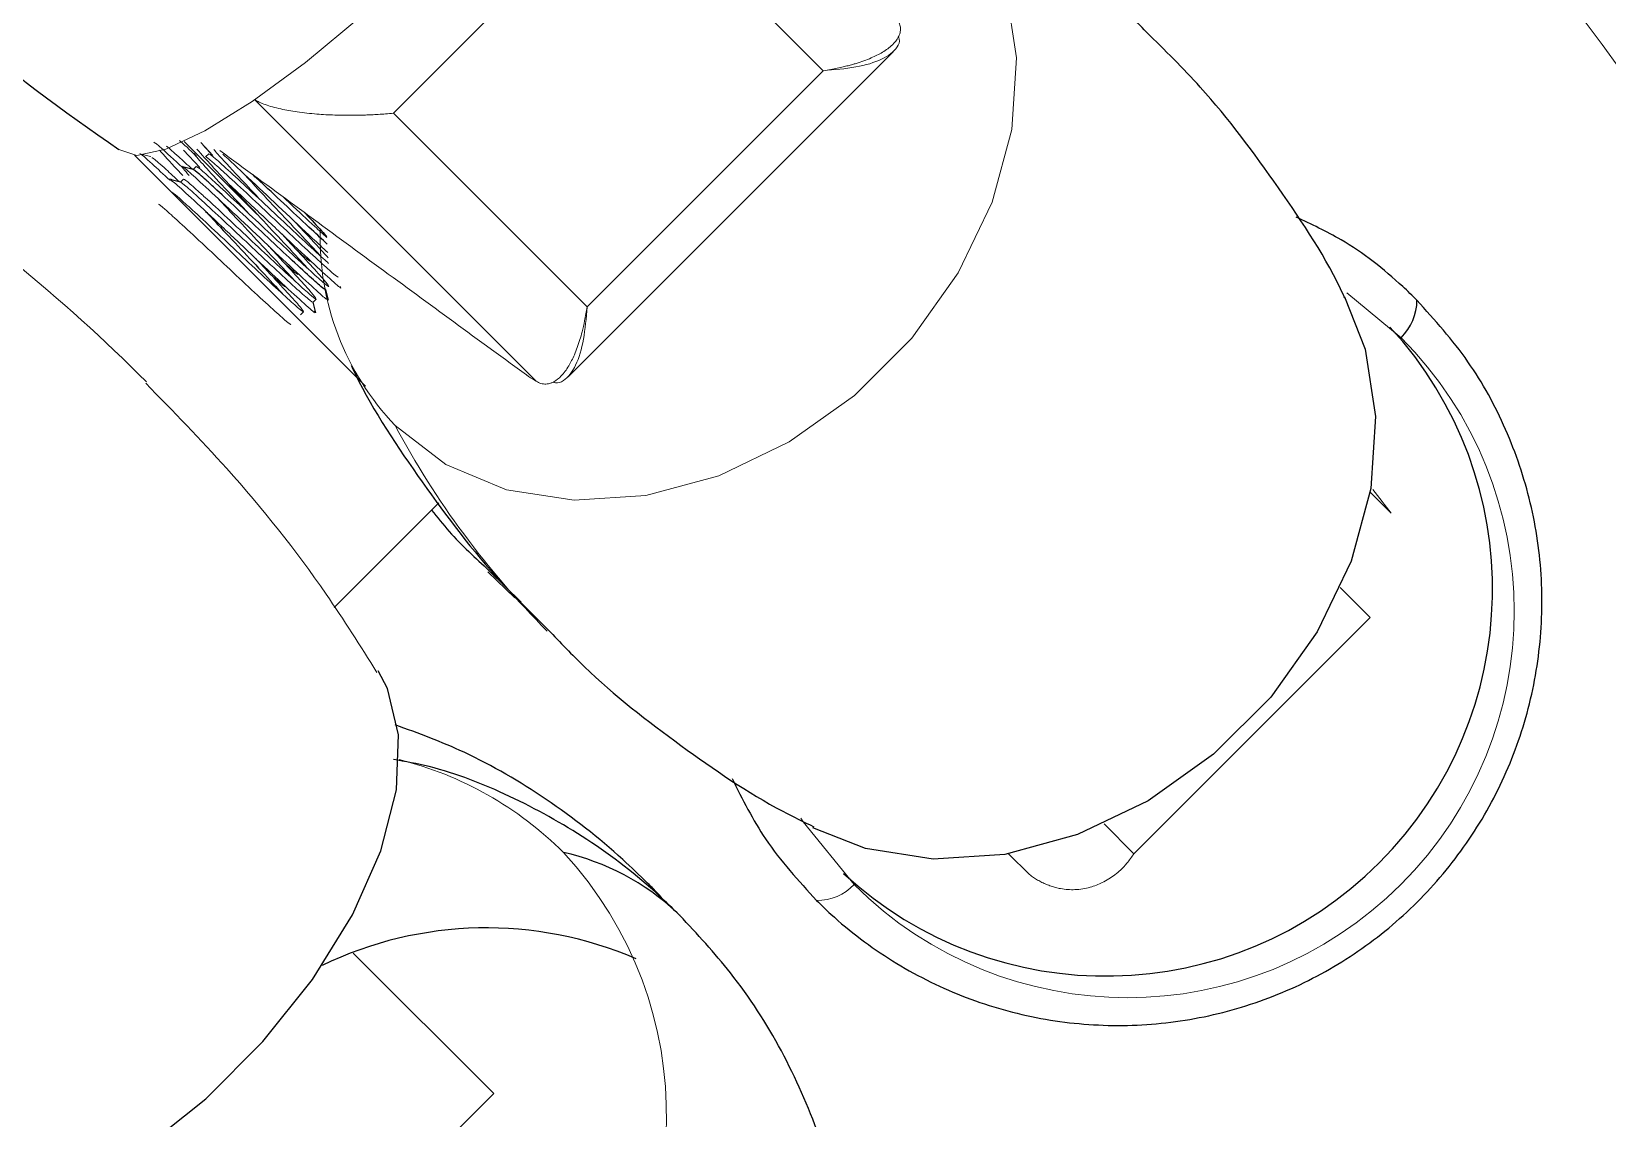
# Model space of a CAD drawing. Header units: millimetres. Extents: x -635 to 515, y -448 to 489.
# Drawn here: x 147.98 to 183.25, y 171.02 to 195.35 of the extents above; entities that cross this region are included whole.
import ezdxf

# ---------------------------------------------------------------- set-up
doc = ezdxf.new("R2010")
doc.units = ezdxf.units.MM

msp = doc.modelspace()

# ---------------------------------------------------------------- linework, layer by layer
at = {"color": 144, "linetype": 'Continuous', "lineweight": 18}
for p, q in [((161.367, 198.805), (156.083, 193.52)), ((165.701, 194.471), (161.367, 198.805)), ((159.992, 187.621), (167.267, 194.896)), ((150.29, 192.577), (155.456, 187.41)), ((151.386, 192.693), (151.749, 192.301)), ((151.396, 192.884), (153.022, 191.258)), ((151.774, 192.862), (152.043, 192.573)), ((151.847, 192.776), (152.027, 192.589)), ((177.421, 189.502), (178.631, 188.495)), ((154.753, 182.457), (157.098, 184.802)), ((177.94, 185.037), (178.407, 184.571)), ((158.798, 182.677), (158.194, 183.258)), ((177.939, 182.233), (177.27, 182.902)), ((172.654, 176.948), (177.939, 182.233)), ((169.85, 176.947), (170.316, 176.481)), ((155.184, 174.723), (158.326, 171.581)), ((153.042, 166.297), (158.326, 171.581))]:
    msp.add_line(p, q, dxfattribs=at)
at = {"color": 7, "linetype": 'Continuous', "lineweight": 25}
for p, q in [((160.416, 189.186), (165.701, 194.471)), ((152.972, 193.824), (159.276, 187.52)), ((160.416, 189.186), (156.083, 193.52)), ((151.949, 192.611), (151.88, 192.541)), ((151.666, 192.328), (151.597, 192.259)), ((151.384, 192.045), (151.314, 191.976)), ((154, 189.005), (154.071, 189.075)), ((154.283, 189.287), (154.353, 189.358)), ((158.227, 183.28), (158.941, 182.58))]:
    msp.add_line(p, q, dxfattribs=at)
at = {"color": 8, "linetype": 'Continuous', "lineweight": 25}
msp.add_line((172.654, 176.948), (171.985, 177.617), dxfattribs=at)
at = {"color": 144, "linetype": 'Continuous', "lineweight": 18, "flags": 128}
for points in [[(162.178, 204.948), (162.312, 204.547), (162.172, 203.896), (161.765, 203.024), (161.108, 201.968), (160.231, 200.776), (159.172, 199.498), (157.976, 198.19), (156.697, 196.911), (155.39, 195.716), (154.112, 194.656), (152.919, 193.779), (151.863, 193.123), (150.991, 192.716), (150.34, 192.576), (149.939, 192.709)], [(168.358, 198.768), (169.229, 197.63), (169.794, 196.274), (170.028, 194.76), (169.923, 193.154), (169.481, 191.525), (168.723, 189.946), (167.682, 188.485), (166.403, 187.205), (164.941, 186.164), (163.362, 185.406), (161.733, 184.964), (160.127, 184.859), (158.613, 185.094), (157.257, 185.659), (156.119, 186.529)], [(166.392, 176.256), (165.254, 177.661), (165.202, 177.743)]]:
    msp.add_lwpolyline(points, dxfattribs=at)
at = {"color": 7, "linetype": 'Continuous', "lineweight": 25, "flags": 128}
for points in [[(177.365, 189.409), (177.826, 188.242), (178.061, 186.728), (177.955, 185.121), (177.514, 183.493), (176.756, 181.914), (175.714, 180.452), (174.435, 179.173), (172.974, 178.132), (171.394, 177.374), (169.766, 176.932), (168.159, 176.826), (166.645, 177.061), (165.468, 177.528)], [(143.582, 168.884), (143.976, 168.676), (145.018, 168.424), (146.247, 168.475), (147.608, 168.825), (149.043, 169.461), (150.488, 170.353), (151.881, 171.462), (153.161, 172.742), (154.27, 174.135), (155.163, 175.58), (155.798, 177.015), (156.148, 178.376), (156.199, 179.605), (155.947, 180.647), (155.739, 181.041)], [(162.496, 175.562), (162.491, 175.567), (162.427, 175.629)]]:
    msp.add_lwpolyline(points, dxfattribs=at)
at = {"color": 7, "linetype": 'Continuous', "lineweight": 25}
for centre, radius, start, end in [((177.435, 232.994), 48.774, 214.3141, 235.6859), ((172.024, 182.863), 8.654, 227.2971, 42.7029), ((158.162, 166.841), 8.447, 66.5933, 115.8131)]:
    msp.add_arc(centre, radius, start, end, dxfattribs=at)
at = {"color": 144, "linetype": 'Continuous', "lineweight": 18}
for centre, radius, start, end in [((160.544, 178.502), 28, 225, 45), ((124.46, 161.581), 36.782, 44.8139, 57.3112), ((160.544, 190.733), 6.103, 178.3742, 223.5352), ((172.508, 182.379), 8.654, 225.0304, 44.9696), ((173.49, 195.823), 19.7, 208.1488, 224.855), ((154.279, 171.35), 7.943, 45.1032, 75.9035), ((153.531, 171.092), 8.661, 227.1986, 42.8014), ((165.554, 177.065), 1.165, 269.9211, 316.0449)]:
    msp.add_arc(centre, radius, start, end, dxfattribs=at)
at = {"color": 8, "linetype": 'Continuous', "lineweight": 25}
for centre, radius, start, end in [((177.822, 189.334), 1.165, 313.9584, 0.0717), ((158.664, 171.601), 5.513, 46.9511, 77.2054)]:
    msp.add_arc(centre, radius, start, end, dxfattribs=at)
at = {"color": 7, "linetype": 'Continuous', "lineweight": 25}
for points, knots in [([(172.933, 195.335), (172.677, 195.605), (171.778, 196.551), (170.022, 197.906), (168.284, 199.101), (167.251, 199.602), (167.017, 199.716)], [0, 0, 0, 0, 0.149351, 0.524459, 0.892008, 1, 1, 1, 1]), ([(177.372, 189.389), (177.365, 189.404), (176.976, 190.26), (175.904, 191.863), (174.435, 193.858), (173.343, 194.932), (172.933, 195.335)], [0, 0, 0, 0, 0.006826, 0.389205, 0.770487, 1, 1, 1, 1]), ([(151.6, 192.258), (151.56, 192.269), (151.479, 192.29), (151.398, 192.312), (151.358, 192.322)], [0, 0, 0, 0, 0.499966, 1, 1, 1, 1]), ([(154.566, 189.573), (154.567, 189.56), (154.528, 189.586), (154.424, 189.673), (154.382, 189.71), (154.283, 189.798), (154.225, 189.851), (154.027, 190.031), (153.863, 190.182), (153.507, 190.513), (153.316, 190.692), (152.953, 191.035), (152.76, 191.216), (152.393, 191.558), (152.221, 191.717), (152.008, 191.911), (151.945, 191.969), (151.835, 192.069), (151.788, 192.111), (151.664, 192.217), (151.612, 192.257), (151.598, 192.258)], [0, 0, 0, 0, 0.125, 0.125, 0.1875, 0.1875, 0.25, 0.25, 0.375, 0.375, 0.5, 0.5, 0.625, 0.625, 0.75, 0.75, 0.8125, 0.8125, 0.875, 0.875, 1, 1, 1, 1]), ([(151.316, 191.975), (151.276, 191.986), (151.195, 192.007), (151.115, 192.029), (151.074, 192.04)], [0, 0, 0, 0, 0.499969, 1, 1, 1, 1]), ([(154.601, 190.59), (154.489, 190.693), (154.229, 190.931), (153.703, 191.426), (153.227, 191.875), (153.001, 192.083), (152.933, 192.146)], [0, 0, 0, 0, 0.237836, 0.551252, 0.864667, 1, 1, 1, 1]), ([(151.879, 191.323), (151.946, 191.249), (152.151, 191.027), (152.612, 190.537), (153.134, 189.981), (153.493, 189.595), (153.601, 189.475), (153.607, 189.468)], [0, 0, 0, 0, 0.138672, 0.417825, 0.696977, 0.983433, 1, 1, 1, 1]), ([(154.09, 191.298), (154.148, 191.236), (154.337, 191.036), (154.486, 190.874), (154.589, 190.762)], [0, 0, 0, 0, 0.307419, 1, 1, 1, 1]), ([(178.987, 189.335), (178.882, 189.437), (178.362, 189.94), (177.491, 190.629), (176.626, 191.032), (176.287, 191.19)], [0, 0, 0, 0, 0.133241, 0.660116, 1, 1, 1, 1]), ([(154.63, 189.333), (154.62, 189.374), (154.598, 189.453), (154.577, 189.532), (154.567, 189.572)], [0, 0, 0, 0, 0.507681, 1, 1, 1, 1]), ([(154.347, 189.051), (154.337, 189.092), (154.315, 189.171), (154.294, 189.25), (154.284, 189.289)], [0, 0, 0, 0, 0.509821, 1, 1, 1, 1]), ([(165.552, 175.9), (165.657, 175.798), (166.176, 175.293), (167.225, 174.506), (168.78, 173.72), (170.451, 173.231), (172.18, 173.052), (173.91, 173.188), (175.585, 173.634), (177.149, 174.374), (178.552, 175.384), (179.749, 176.631), (180.702, 178.075), (181.379, 179.668), (181.757, 181.36), (181.823, 183.094), (181.575, 184.816), (181.015, 186.462), (180.172, 188.014), (179.386, 188.89), (178.987, 189.335)], [0, 0, 0, 0, 0.014787, 0.0732594, 0.1316897, 0.1899316, 0.2479393, 0.3056968, 0.3632202, 0.4205566, 0.4777785, 0.5349746, 0.5922344, 0.6496154, 0.7071856, 0.7649873, 0.8230312, 0.8812963, 0.9397328, 1, 1, 1, 1]), ([(155.138, 187.876), (155.144, 187.861), (155.534, 187.005), (156.606, 185.402), (158.066, 183.418), (159.147, 182.353), (159.547, 181.96)], [0, 0, 0, 0, 0.006865, 0.391443, 0.774917, 1, 1, 1, 1]), ([(156.936, 184.639), (157.064, 184.477), (157.453, 183.987), (157.917, 183.564), (158.227, 183.28)], [0, 0, 0, 0, 0.331542, 1, 1, 1, 1]), ([(159.547, 181.96), (159.813, 181.68), (160.721, 180.723), (162.488, 179.358), (164.225, 178.163), (165.259, 177.662), (165.493, 177.548)], [0, 0, 0, 0, 0.154218, 0.5271797, 0.8926259, 1, 1, 1, 1]), ([(161.767, 176.291), (161.585, 176.468), (160.88, 177.152), (159.538, 178.187), (157.818, 179.208), (156.643, 179.639), (156.124, 179.83)], [0, 0, 0, 0, 0.112604, 0.435743, 0.751119, 1, 1, 1, 1]), ([(162.491, 175.567), (162.337, 175.717), (161.694, 176.34), (160.455, 177.3), (158.717, 178.255), (157.247, 178.846), (156.348, 179.009), (156.08, 179.058)], [0, 0, 0, 0, 0.0872008, 0.3625875, 0.631194, 0.890294, 1, 1, 1, 1]), ([(163.66, 178.63), (163.892, 178.166), (164.394, 177.167), (165.148, 176.342), (165.552, 175.9)], [0, 0, 0, 0, 0.463777, 1, 1, 1, 1]), ([(162.097, 175.943), (162.079, 175.965), (161.977, 176.089), (161.862, 176.2), (161.767, 176.291)], [0, 0, 0, 0, 0.180864, 1, 1, 1, 1]), ([(166.124, 168.492), (166.119, 168.554), (166.064, 169.296), (165.629, 170.671), (164.814, 172.562), (163.742, 174.217), (162.88, 175.148), (162.491, 175.567)], [0, 0, 0, 0, 0.022854, 0.273206, 0.52992, 0.788121, 1, 1, 1, 1])]:
    msp.add_open_spline(points, degree=3, knots=knots, dxfattribs=at)
at = {"color": 144, "linetype": 'Continuous', "lineweight": 18}
for points, knots in [([(165.701, 194.471), (165.757, 194.48), (165.864, 194.496), (166.011, 194.525), (166.141, 194.554), (166.254, 194.581), (166.35, 194.607), (166.53, 194.66), (166.766, 194.746), (167.043, 194.885), (167.253, 195.04), (167.374, 195.191), (167.423, 195.317), (167.433, 195.418), (167.417, 195.516), (167.383, 195.58), (167.367, 195.611)], [0, 0, 0, 0, 0.053574, 0.102397, 0.146468, 0.185786, 0.220354, 0.250174, 0.383713, 0.499575, 0.631591, 0.749413, 0.815938, 0.879608, 0.940818, 1, 1, 1, 1]), ([(167.382, 195.23), (167.389, 195.213), (167.422, 195.131), (167.343, 194.943), (167.044, 194.712), (166.452, 194.534), (165.952, 194.492), (165.701, 194.471)], [0, 0, 0, 0, 0.0368278, 0.1792638, 0.4525702, 0.7258725, 1, 1, 1, 1]), ([(156.083, 193.52), (156.024, 193.514), (155.911, 193.504), (155.746, 193.492), (155.596, 193.483), (155.461, 193.478), (155.342, 193.474), (155.114, 193.47), (154.789, 193.473), (154.348, 193.498), (153.939, 193.542), (153.609, 193.601), (153.376, 193.658), (153.214, 193.71), (153.077, 193.765), (153.007, 193.805), (152.972, 193.824)], [0, 0, 0, 0, 0.05357, 0.10239, 0.146457, 0.185773, 0.220338, 0.250156, 0.383699, 0.499563, 0.631583, 0.749407, 0.815934, 0.879605, 0.940817, 1, 1, 1, 1]), ([(150.65, 192.55), (150.609, 192.56), (150.529, 192.582), (150.448, 192.603), (150.408, 192.614)], [0, 0, 0, 0, 0.499974, 1, 1, 1, 1]), ([(151.081, 192.018), (150.94, 192.148), (150.622, 192.443), (150.408, 192.633), (150.428, 192.597), (150.431, 192.591)], [0, 0, 0, 0, 0.400933, 0.902889, 1, 1, 1, 1]), ([(151.379, 192.287), (151.327, 192.336), (151.071, 192.574), (150.796, 192.827), (150.741, 192.857), (150.717, 192.87)], [0, 0, 0, 0, 0.125507, 0.612738, 1, 1, 1, 1]), ([(150.845, 192.694), (150.955, 192.571), (151.089, 192.422), (151.328, 192.167), (151.368, 192.124)], [0, 0, 0, 0, 0.830814, 1, 1, 1, 1]), ([(151.582, 192.263), (151.473, 192.363), (151.207, 192.609), (151.08, 192.718), (151.005, 192.782)], [0, 0, 0, 0, 0.410738, 1, 1, 1, 1]), ([(151.673, 192.559), (151.527, 192.696), (151.37, 192.843), (151.299, 192.905), (151.294, 192.909)], [0, 0, 0, 0, 0.933942, 1, 1, 1, 1]), ([(151.648, 192.598), (151.645, 192.601), (151.577, 192.656), (151.717, 192.487), (152.082, 192.087), (152.52, 191.615), (152.797, 191.323), (152.849, 191.268)], [0, 0, 0, 0, 0.014279, 0.319812, 0.618835, 0.927986, 1, 1, 1, 1]), ([(153.022, 191.258), (152.798, 191.498), (152.348, 191.98), (151.905, 192.468), (151.684, 192.713)], [0, 0, 0, 0, 0.498935, 1, 1, 1, 1]), ([(154.632, 190.158), (154.595, 190.191), (154.461, 190.309), (154.051, 190.688), (153.492, 191.213), (152.912, 191.759), (152.416, 192.217), (152.055, 192.545), (151.987, 192.589), (151.952, 192.612)], [0, 0, 0, 0, 0.060747, 0.219917, 0.375029, 0.530141, 0.689311, 0.842206, 1, 1, 1, 1]), ([(152.062, 192.708), (152.088, 192.677), (152.18, 192.569), (152.548, 192.172), (152.91, 191.787), (153.058, 191.63)], [0, 0, 0, 0, 0.190437, 0.668665, 1, 1, 1, 1]), ([(152.199, 192.684), (153.315, 191.864), (155.548, 190.225), (157.784, 188.591), (158.902, 187.774)], [0, 0, 0, 0, 0.5, 1, 1, 1, 1]), ([(154.614, 190.401), (154.504, 190.503), (154.22, 190.764), (153.584, 191.367), (152.901, 192.011), (152.419, 192.462), (152.285, 192.581), (152.262, 192.602)], [0, 0, 0, 0, 0.164707, 0.422138, 0.680789, 0.943514, 1, 1, 1, 1]), ([(151.299, 191.98), (151.193, 192.078), (150.933, 192.317), (150.707, 192.519), (150.685, 192.522), (150.676, 192.523)], [0, 0, 0, 0, 0.3005536, 0.731622, 1, 1, 1, 1]), ([(154.609, 189.355), (154.601, 189.351), (154.585, 189.342), (154.213, 189.681), (153.627, 190.224), (152.916, 190.898), (152.222, 191.552), (151.664, 192.069), (151.361, 192.337), (151.309, 192.353), (151.463, 192.18), (151.513, 192.124)], [0, 0, 0, 0, 0.100935, 0.218507, 0.340755, 0.459028, 0.579825, 0.700761, 0.818918, 0.941194, 1, 1, 1, 1]), ([(154.637, 189.644), (154.638, 189.63), (154.599, 189.656), (154.494, 189.744), (154.453, 189.781), (154.354, 189.869), (154.296, 189.921), (154.098, 190.102), (153.934, 190.253), (153.578, 190.583), (153.387, 190.762), (153.024, 191.105), (152.83, 191.287), (152.464, 191.628), (152.292, 191.787), (152.079, 191.982), (152.016, 192.04), (151.905, 192.139), (151.858, 192.182), (151.735, 192.288), (151.682, 192.328), (151.669, 192.329)], [0, 0, 0, 0, 0.125, 0.125, 0.1875, 0.1875, 0.25, 0.25, 0.375, 0.375, 0.5, 0.5, 0.625, 0.625, 0.75, 0.75, 0.8125, 0.8125, 0.875, 0.875, 1, 1, 1, 1]), ([(154.849, 189.856), (154.85, 189.842), (154.811, 189.869), (154.707, 189.956), (154.665, 189.993), (154.566, 190.081), (154.508, 190.134), (154.31, 190.314), (154.146, 190.465), (153.79, 190.796), (153.599, 190.974), (153.236, 191.318), (153.042, 191.499), (152.676, 191.841), (152.504, 192), (152.291, 192.194), (152.228, 192.252), (152.117, 192.352), (152.07, 192.394), (151.947, 192.5), (151.894, 192.54), (151.881, 192.541)], [0, 0, 0, 0, 0.125, 0.125, 0.1875, 0.1875, 0.25, 0.25, 0.375, 0.375, 0.5, 0.5, 0.625, 0.625, 0.75, 0.75, 0.8125, 0.8125, 0.875, 0.875, 1, 1, 1, 1]), ([(154.31, 189.089), (154.322, 189.071), (154.361, 189.013), (154.114, 189.23), (153.617, 189.686), (152.938, 190.325), (152.221, 191.006), (151.6, 191.584), (151.176, 191.974), (151.121, 192.004), (151.096, 192.018)], [0, 0, 0, 0, 0.059961, 0.195875, 0.334439, 0.473421, 0.608988, 0.749404, 0.884492, 1, 1, 1, 1]), ([(154.283, 189.29), (154.284, 189.277), (154.245, 189.303), (154.141, 189.391), (154.099, 189.427), (154, 189.515), (153.942, 189.568), (153.744, 189.748), (153.58, 189.899), (153.224, 190.23), (153.033, 190.409), (152.67, 190.752), (152.477, 190.933), (152.11, 191.275), (151.938, 191.434), (151.726, 191.629), (151.662, 191.686), (151.552, 191.786), (151.505, 191.828), (151.382, 191.934), (151.329, 191.974), (151.315, 191.975)], [0, 0, 0, 0, 0.125, 0.125, 0.1875, 0.1875, 0.25, 0.25, 0.375, 0.375, 0.5, 0.5, 0.625, 0.625, 0.75, 0.75, 0.8125, 0.8125, 0.875, 0.875, 1, 1, 1, 1]), ([(154.354, 189.361), (154.355, 189.347), (154.316, 189.374), (154.212, 189.461), (154.17, 189.498), (154.071, 189.586), (154.013, 189.639), (153.815, 189.819), (153.651, 189.97), (153.295, 190.301), (153.104, 190.479), (152.741, 190.823), (152.547, 191.004), (152.181, 191.346), (152.009, 191.505), (151.796, 191.699), (151.733, 191.757), (151.622, 191.857), (151.575, 191.899), (151.452, 192.005), (151.4, 192.045), (151.386, 192.046)], [0, 0, 0, 0, 0.125, 0.125, 0.1875, 0.1875, 0.25, 0.25, 0.375, 0.375, 0.5, 0.5, 0.625, 0.625, 0.75, 0.75, 0.8125, 0.8125, 0.875, 0.875, 1, 1, 1, 1]), ([(154.886, 189.643), (154.895, 189.63), (154.942, 189.567), (154.733, 189.748), (154.275, 190.167), (153.616, 190.784), (152.943, 191.424), (152.584, 191.759), (152.425, 191.907)], [0, 0, 0, 0, 0.048549, 0.24727, 0.44644, 0.649122, 0.844925, 1, 1, 1, 1]), ([(152.443, 191.891), (152.511, 191.816), (152.716, 191.593), (153.177, 191.103), (153.7, 190.547), (154.058, 190.161), (154.167, 190.04), (154.173, 190.034)], [0, 0, 0, 0, 0.139531, 0.418405, 0.697279, 0.98345, 1, 1, 1, 1]), ([(152.726, 192.173), (152.794, 192.099), (152.999, 191.876), (153.46, 191.386), (153.983, 190.829), (154.341, 190.444), (154.45, 190.323), (154.456, 190.317)], [0, 0, 0, 0, 0.139156, 0.418152, 0.697147, 0.983443, 1, 1, 1, 1]), ([(154.071, 189.078), (154.072, 189.065), (154.033, 189.091), (153.929, 189.179), (153.887, 189.215), (153.788, 189.303), (153.73, 189.356), (153.532, 189.536), (153.368, 189.687), (153.012, 190.018), (152.821, 190.197), (152.458, 190.54), (152.265, 190.721), (151.898, 191.063), (151.726, 191.222), (151.513, 191.416), (151.45, 191.474), (151.34, 191.574), (151.293, 191.616), (151.169, 191.722), (151.117, 191.762), (151.103, 191.763)], [0, 0, 0, 0, 0.125, 0.125, 0.1875, 0.1875, 0.25, 0.25, 0.375, 0.375, 0.5, 0.5, 0.625, 0.625, 0.75, 0.75, 0.8125, 0.8125, 0.875, 0.875, 1, 1, 1, 1]), ([(152.158, 191.61), (152.227, 191.535), (152.432, 191.311), (152.894, 190.82), (153.417, 190.264), (153.775, 189.878), (153.884, 189.758), (153.89, 189.751)], [0, 0, 0, 0, 0.140665, 0.419172, 0.697678, 0.983472, 1, 1, 1, 1]), ([(154.591, 190.735), (154.505, 190.815), (154.27, 191.029), (153.903, 191.376), (153.665, 191.599), (153.613, 191.648)], [0, 0, 0, 0, 0.312525, 0.847999, 1, 1, 1, 1]), ([(153.788, 188.795), (153.789, 188.782), (153.75, 188.808), (153.646, 188.896), (153.605, 188.932), (153.505, 189.02), (153.447, 189.073), (153.249, 189.253), (153.085, 189.404), (152.729, 189.735), (152.539, 189.914), (152.175, 190.257), (151.982, 190.438), (151.615, 190.78), (151.443, 190.939), (151.231, 191.134), (151.167, 191.191), (151.057, 191.291), (151.01, 191.333), (150.887, 191.439), (150.834, 191.48), (150.821, 191.48)], [0, 0, 0, 0, 0.125, 0.125, 0.1875, 0.1875, 0.25, 0.25, 0.375, 0.375, 0.5, 0.5, 0.625, 0.625, 0.75, 0.75, 0.8125, 0.8125, 0.875, 0.875, 1, 1, 1, 1]), ([(153.58, 190.82), (153.643, 190.753), (153.887, 190.493), (154.24, 190.109), (154.571, 189.747), (154.615, 189.678), (154.637, 189.644)], [0, 0, 0, 0, 0.1049087, 0.4081311, 0.6993986, 1, 1, 1, 1]), ([(153.854, 191.112), (153.919, 191.042), (154.165, 190.781), (154.453, 190.469), (154.587, 190.32), (154.623, 190.28)], [0, 0, 0, 0, 0.2094391, 0.787619, 1, 1, 1, 1]), ([(153.289, 190.545), (153.355, 190.476), (153.602, 190.213), (153.958, 189.826), (154.288, 189.464), (154.332, 189.395), (154.354, 189.361)], [0, 0, 0, 0, 0.10891, 0.410777, 0.700742, 1, 1, 1, 1]), ([(154.225, 190.211), (154.222, 190.202), (154.217, 190.186), (154.001, 190.383), (153.908, 190.468)], [0, 0, 0, 0, 0.5687652, 1, 1, 1, 1]), ([(153.01, 190.258), (153.074, 190.19), (153.32, 189.929), (153.675, 189.543), (154.005, 189.181), (154.049, 189.113), (154.071, 189.078)], [0, 0, 0, 0, 0.106953, 0.409483, 0.700085, 1, 1, 1, 1]), ([(153.924, 189.946), (153.934, 189.93), (153.966, 189.878), (153.839, 189.987), (153.652, 190.159), (153.632, 190.178)], [0, 0, 0, 0, 0.28082, 0.923196, 1, 1, 1, 1]), ([(153.675, 189.628), (153.661, 189.629), (153.639, 189.631), (153.417, 189.834), (153.342, 189.903)], [0, 0, 0, 0, 0.663282, 1, 1, 1, 1]), ([(159.276, 187.52), (159.294, 187.51), (159.33, 187.49), (159.385, 187.471), (159.44, 187.459), (159.497, 187.457), (159.554, 187.464), (159.612, 187.481), (159.71, 187.524), (159.847, 187.634), (160.002, 187.844), (160.141, 188.121), (160.238, 188.386), (160.31, 188.646), (160.367, 188.888), (160.399, 189.08), (160.416, 189.186)], [0, 0, 0, 0, 0.033608, 0.067817, 0.10271, 0.138368, 0.174869, 0.212286, 0.250688, 0.368489, 0.500512, 0.616353, 0.749899, 0.814266, 0.897633, 1, 1, 1, 1]), ([(159.657, 187.505), (159.674, 187.498), (159.756, 187.466), (159.944, 187.544), (160.176, 187.844), (160.354, 188.435), (160.395, 188.936), (160.416, 189.186)], [0, 0, 0, 0, 0.036835, 0.179264, 0.45257, 0.725873, 1, 1, 1, 1]), ([(155.713, 181.006), (155.342, 181.595), (154.337, 183.186), (152.604, 185.365), (151.153, 186.848), (150.538, 187.476)], [0, 0, 0, 0, 0.252779, 0.683512, 1, 1, 1, 1]), ([(170.316, 176.481), (170.345, 176.459), (170.405, 176.415), (170.499, 176.357), (170.596, 176.304), (170.696, 176.259), (170.799, 176.22), (170.904, 176.189), (171.085, 176.149), (171.35, 176.131), (171.665, 176.182), (171.964, 176.298), (172.186, 176.438), (172.364, 176.591), (172.511, 176.744), (172.604, 176.875), (172.654, 176.948)], [0, 0, 0, 0, 0.0336085, 0.0678167, 0.1027095, 0.1383678, 0.1748689, 0.2122859, 0.2506877, 0.3684888, 0.5005122, 0.6163533, 0.7498991, 0.8142659, 0.8976326, 1, 1, 1, 1])]:
    msp.add_open_spline(points, degree=3, knots=knots, dxfattribs=at)
for points in [[(159.276, 187.52), (159.174, 187.582), (159.049, 187.667), (158.902, 187.774)], [(178.407, 184.571), (178.275, 184.744), (178.138, 184.92), (177.997, 185.101)]]:
    msp.add_open_spline(points, degree=3, dxfattribs=at)

doc.saveas('drawing.dxf')
